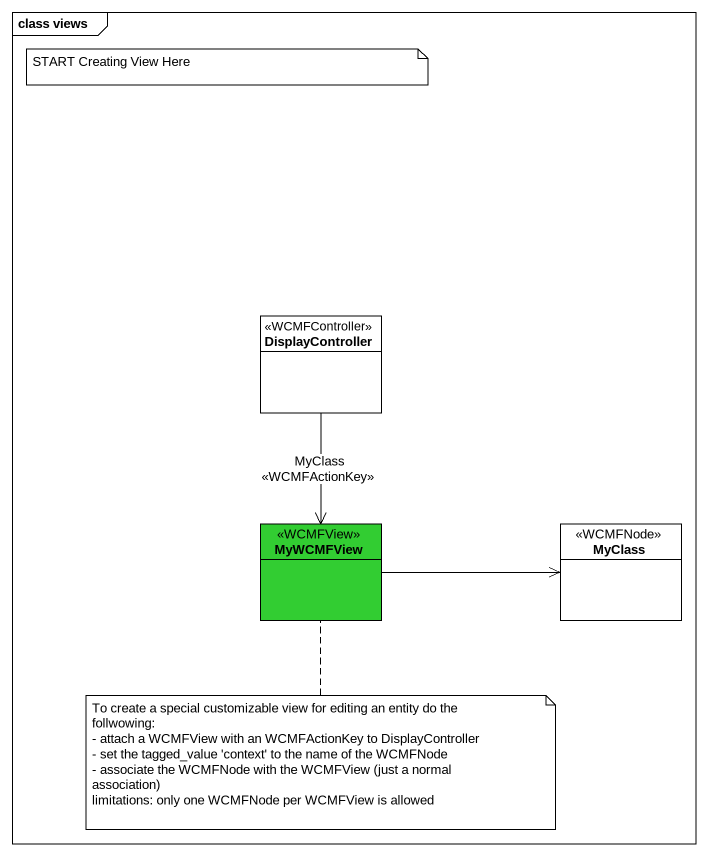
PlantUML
@startuml
mainframe class views
hide circle
hide empty members
class DisplayController <<WCMFController>>
class MyWCMFView <<WCMFView>> #32CD32
class MyClass <<WCMFNode>>
DisplayController --> MyWCMFView : MyClass\n<<WCMFActionKey>>
MyWCMFView -right-> MyClass
note as N1
  START Creating View Here
end note
note bottom of MyWCMFView
  To create a special customizable view for editing an entity do the follwowing:
  - attach a WCMFView with an WCMFActionKey to DisplayController
  - set the tagged_value 'context' to the name of the WCMFNode
  - associate the WCMFNode with the WCMFView (just a normal association)
  limitations: only one WCMFNode per WCMFView is allowed
end note
@enduml
